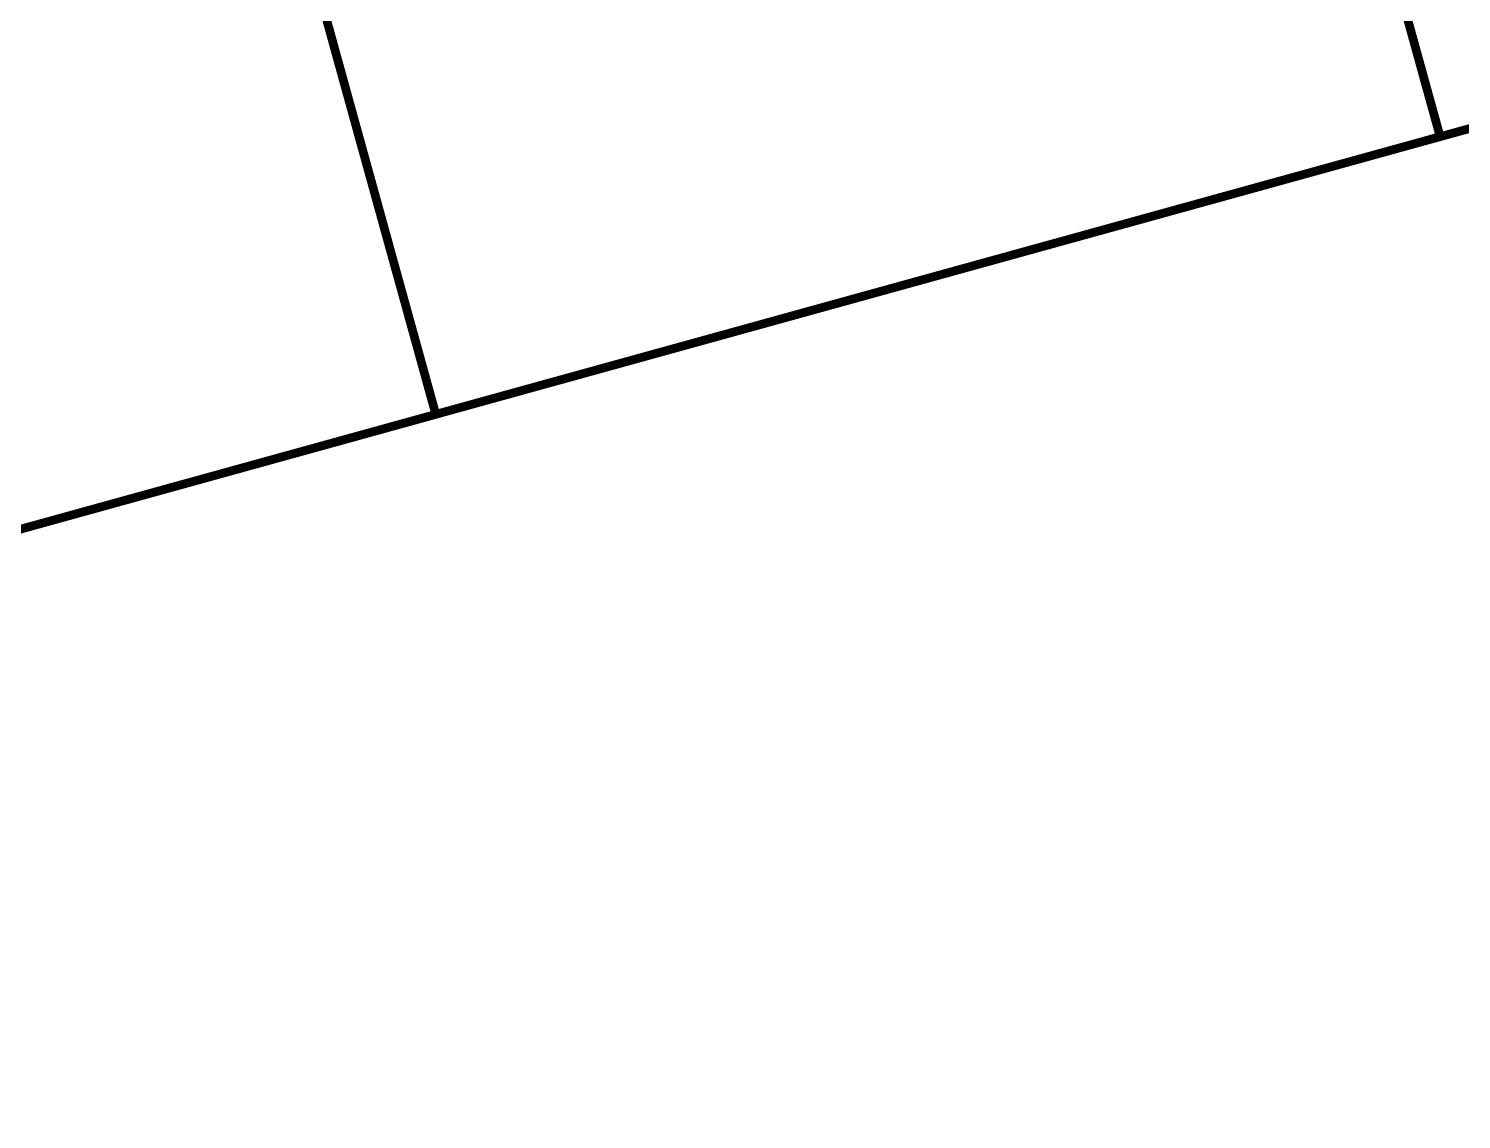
# Model space of a CAD drawing. Header units: metres. Extents: x 568336 to 569219, y 2065964 to 2066430.
# Drawn here: x 568471.81 to 568480.06, y 2066297.61 to 2066303.89 of the extents above; entities that cross this region are included whole.
import ezdxf

# ---------------------------------------------------------------- set-up
doc = ezdxf.new("R2010")
doc.units = ezdxf.units.M
doc.linetypes.add('HIDDEN', pattern=[0.375, 0.25, -0.125])
for name, color, linetype, lineweight in [('-CONCRETE', 1, 'CONTINUOUS', 35), ('-DIM', 9, 'CONTINUOUS', 13), ('-LINE1', 7, 'CONTINUOUS', 18)]:
    doc.layers.add(name, color=color, linetype=linetype, lineweight=lineweight)
doc.layers.add('-RANH GIOI LO DAT', color=12, linetype='CONTINUOUS')

# ---------------------------------------------------------------- blocks, each defined once
blk = doc.blocks.new('M37-T2')
at = {"layer": '-RANH GIOI LO DAT', "linetype": 'HIDDEN', "ltscale": 10, "const_width": 50}
blk.add_lwpolyline([(195722.9836552938, -1350275.173794278), (195722.9836552938, -1370482.229244717), (201723.0986624559, -1370441.53254939), (206722.9836548318, -1365407.620066651), (206722.9836552938, -1350275.173794278)], close=True, dxfattribs=at)
blk = doc.blocks.new('M1-T2')
at = {"layer": '-CONCRETE', "color": 1, "linetype": 'HIDDEN', "ltscale": 10, "const_width": 50}
blk.add_lwpolyline([(191581.7177010371, 50951.98888872014), (197581.6939540912, 50951.98888872005), (197581.7429788466, 30952.01227472891), (191581.7667257926, 30952.01227472891)], close=True, dxfattribs=at)
at = {"layer": '-LINE1', "lineweight": 18}
blk.add_lwpolyline([(191581.7411493842, 50951.93153578669), (197581.7174024383, 50951.9315357866), (197581.7664271937, 30951.95492153367), (191581.7901741396, 30951.95492153367)], close=True, dxfattribs=at)

msp = doc.modelspace()

# ---------------------------------------------------------------- block references
at = {"layer": '-DIM', "xscale": 0.001, "yscale": 0.001, "zscale": 0.001, "rotation": 285.4590240793914}
msp.add_blockref('M37-T2', (569720.4724703566, 2066860.827743039), dxfattribs=at)

# ---------------------------------------------------------------- next in the draw order: block references
at = {"layer": '-DIM', "xscale": -0.001, "yscale": 0.001, "zscale": 0.001, "rotation": 15.45900309534941}
msp.add_blockref('M1-T2', (568672.8340284572, 2066324.502188371), dxfattribs=at)

# ---------------------------------------------------------------- next in the draw order: block references
at = {"layer": '-DIM', "xscale": 0.001, "yscale": 0.001, "zscale": 0.001, "rotation": 15.45888363382123}
msp.add_blockref('M1-T2', (568303.532522142, 2066222.370684624), dxfattribs=at)

doc.saveas('drawing.dxf')
